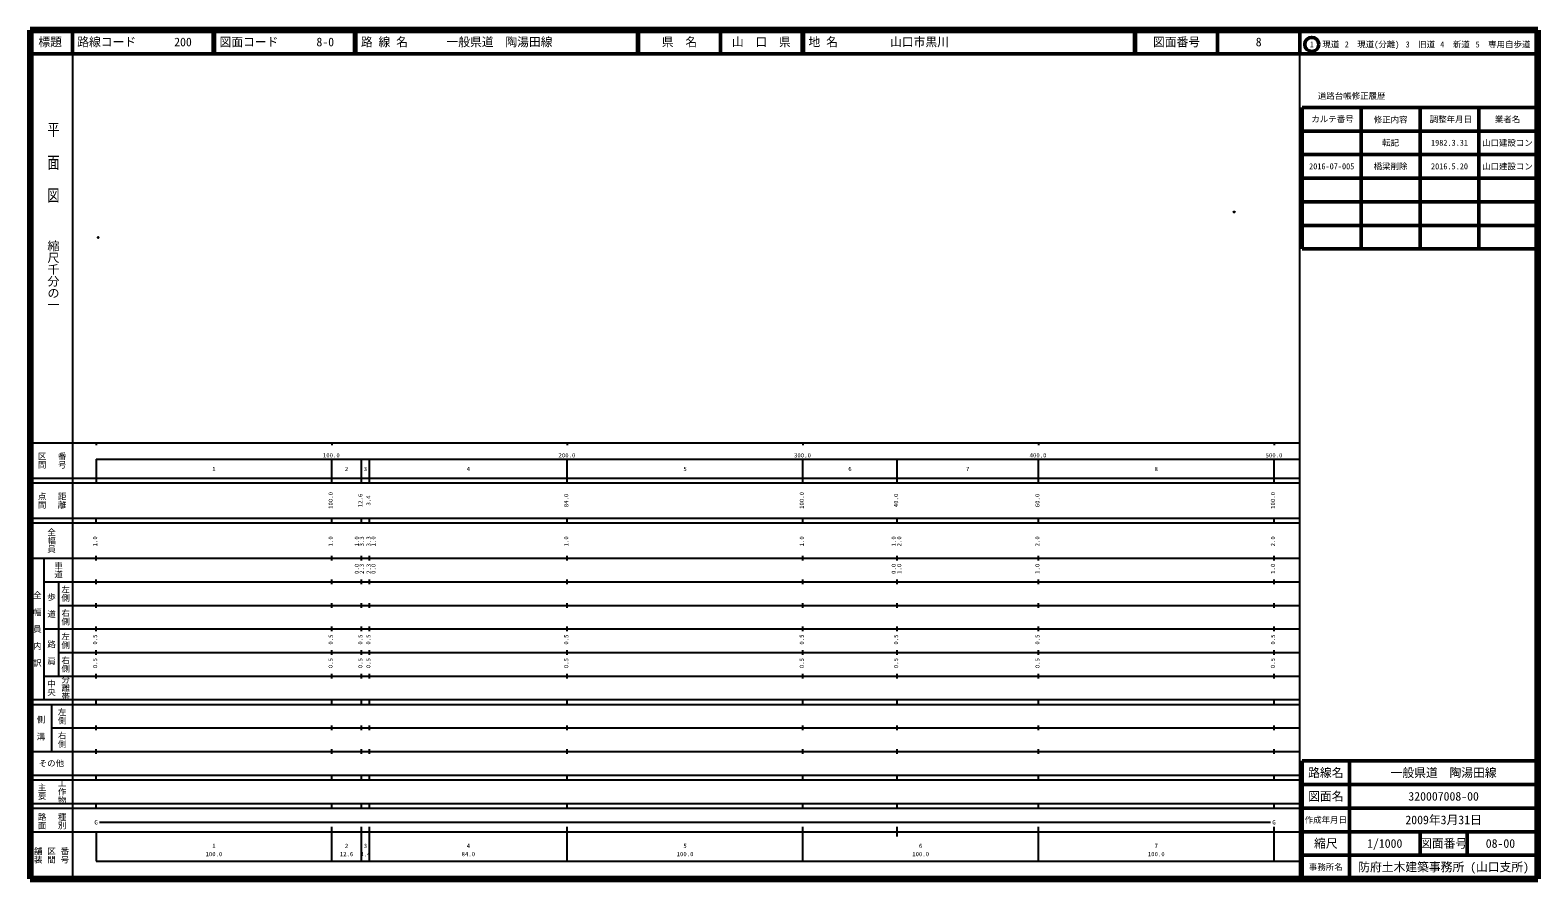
# Model space of a CAD drawing. Units: millimetres on the paper. Extents: x 40 to 680, y 20 to 380.
import ezdxf
from ezdxf.enums import TextEntityAlignment as Align

# ---------------------------------------------------------------- set-up
doc = ezdxf.new("R2010")
doc.units = ezdxf.units.MM
doc.header["$PDMODE"] = 32
doc.header["$PDSIZE"] = 0.5
doc.layers.add('M-OTRS', color=6, linetype='Continuous')
doc.layers.add('M-TTL-TXT', color=7, linetype='Continuous')
for name, color, linetype, lineweight in [('M-TTL', 2, 'Continuous', 140), ('M-TTL-BAND', 7, 'Continuous', 25), ('M-TTL-FRAM', 2, 'Continuous', 50), ('M-TTL-LINE', 7, 'Continuous', 50)]:
    doc.layers.add(name, color=color, linetype=linetype, lineweight=lineweight)
doc.styles.add('@ＭＳ ゴシック', font='')
doc.styles.add('ＭＳ ゴシック', font='')
doc.styles.get('@ＭＳ ゴシック').set_extended_font_data('@MS Gothic')
doc.styles.get('ＭＳ ゴシック').set_extended_font_data('MS Gothic')

msp = doc.modelspace()

# ---------------------------------------------------------------- linework, layer by layer
at = {"layer": 'M-OTRS'}
for p in [(551.064, 302.854), (68.879, 292.08)]:
    msp.add_point(p, dxfattribs=at)
at = {"layer": 'M-TTL'}
for p, q in [((40, 380), (40, 20)), ((680, 380), (40, 380)), ((680, 20), (680, 380)), ((40, 20), (680, 20))]:
    msp.add_line(p, q, dxfattribs=at)
at = {"layer": 'M-TTL-BAND'}
for p, q in [((58, 370), (58, 20)), ((579, 20), (579, 370)), ((40, 205), (579, 205)), ((68, 205), (68, 204)), ((168, 205), (168, 204)), ((268, 205), (268, 204)), ((368, 205), (368, 204)), ((468, 205), (468, 204)), ((568, 205), (568, 204)), ((68, 198), (579, 198)), ((68, 198), (68, 188)), ((168, 188), (168, 198)), ((180.6, 188), (180.6, 198)), ((184, 188), (184, 198)), ((268, 188), (268, 198)), ((368, 188), (368, 198)), ((408, 188), (408, 198)), ((468, 188), (468, 198)), ((568, 188), (568, 198)), ((40, 190), (579, 190)), ((40, 188), (579, 188)), ((40, 173), (579, 173)), ((68, 171), (68, 173)), ((168, 171), (168, 173)), ((180.6, 171), (180.6, 173)), ((184, 171), (184, 173)), ((268, 171), (268, 173)), ((368, 171), (368, 173)), ((408, 171), (408, 173)), ((468, 171), (468, 173)), ((568, 171), (568, 173)), ((40, 171), (579, 171)), ((40, 156), (579, 156)), ((46, 96), (46, 156)), ((68, 155), (68, 157)), ((168, 155), (168, 157)), ((180.6, 155), (180.6, 157)), ((184, 155), (184, 157)), ((268, 155), (268, 157)), ((368, 155), (368, 157)), ((408, 155), (408, 157)), ((468, 155), (468, 157)), ((568, 155), (568, 157)), ((46, 146), (579, 146)), ((52, 146), (52, 106)), ((68, 145), (68, 147)), ((168, 145), (168, 147)), ((180.6, 145), (180.6, 147)), ((184, 145), (184, 147)), ((268, 145), (268, 147)), ((368, 145), (368, 147)), ((408, 145), (408, 147)), ((468, 145), (468, 147)), ((568, 145), (568, 147)), ((52, 136), (579, 136)), ((68, 135), (68, 137)), ((168, 135), (168, 137)), ((180.6, 135), (180.6, 137)), ((184, 135), (184, 137)), ((268, 135), (268, 137)), ((368, 135), (368, 137)), ((408, 135), (408, 137)), ((468, 135), (468, 137)), ((568, 135), (568, 137)), ((46, 126), (579, 126)), ((68, 125), (68, 127)), ((168, 125), (168, 127)), ((180.6, 125), (180.6, 127)), ((184, 125), (184, 127)), ((268, 125), (268, 127)), ((368, 125), (368, 127)), ((408, 125), (408, 127)), ((468, 125), (468, 127)), ((568, 125), (568, 127)), ((52, 116), (579, 116)), ((68, 115), (68, 117)), ((168, 115), (168, 117)), ((180.6, 115), (180.6, 117)), ((184, 115), (184, 117)), ((268, 115), (268, 117)), ((368, 115), (368, 117)), ((408, 115), (408, 117)), ((468, 115), (468, 117)), ((568, 115), (568, 117)), ((46, 106), (579, 106)), ((68, 105), (68, 107)), ((168, 105), (168, 107)), ((180.6, 105), (180.6, 107)), ((184, 105), (184, 107)), ((268, 105), (268, 107)), ((368, 105), (368, 107)), ((408, 105), (408, 107)), ((468, 105), (468, 107)), ((568, 105), (568, 107)), ((40, 96), (579, 96)), ((68, 94), (68, 96)), ((168, 94), (168, 96)), ((180.6, 94), (180.6, 96)), ((184, 94), (184, 96)), ((268, 94), (268, 96)), ((368, 94), (368, 96)), ((408, 94), (408, 96)), ((468, 94), (468, 96)), ((568, 94), (568, 96)), ((40, 94), (579, 94)), ((49, 94), (49, 74)), ((49, 84), (579, 84)), ((68, 83), (68, 85)), ((168, 83), (168, 85)), ((180.6, 83), (180.6, 85)), ((184, 83), (184, 85)), ((268, 83), (268, 85)), ((368, 83), (368, 85)), ((408, 83), (408, 85)), ((468, 83), (468, 85)), ((568, 83), (568, 85)), ((40, 74), (579, 74)), ((68, 73), (68, 75)), ((168, 73), (168, 75)), ((180.6, 73), (180.6, 75)), ((184, 73), (184, 75)), ((268, 73), (268, 75)), ((368, 73), (368, 75)), ((408, 73), (408, 75)), ((468, 73), (468, 75)), ((568, 73), (568, 75)), ((40, 64), (579, 64)), ((68, 62), (68, 64)), ((168, 62), (168, 64)), ((180.6, 62), (180.6, 64)), ((184, 62), (184, 64)), ((268, 62), (268, 64)), ((368, 62), (368, 64)), ((408, 62), (408, 64)), ((468, 62), (468, 64)), ((568, 62), (568, 64)), ((40, 62), (579, 62)), ((40, 52), (579, 52)), ((68, 50), (68, 52)), ((168, 50), (168, 52)), ((180.6, 50), (180.6, 52)), ((184, 50), (184, 52)), ((268, 50), (268, 52)), ((368, 50), (368, 52)), ((408, 50), (408, 52)), ((468, 50), (468, 52)), ((568, 50), (568, 52)), ((40, 50), (579, 50)), ((40, 40), (579, 40)), ((68, 40), (68, 27.5)), ((69.5, 44), (566.5, 44)), ((168, 27.5), (168, 42)), ((180.6, 27.5), (180.6, 42)), ((184, 27.5), (184, 42)), ((268, 27.5), (268, 42)), ((368, 27.5), (368, 42)), ((408, 38), (408, 42)), ((468, 27.5), (468, 42)), ((568, 27.5), (568, 42)), ((68, 27.5), (579, 27.5))]:
    msp.add_line(p, q, dxfattribs=at)
at = {"layer": 'M-TTL-FRAM'}
for p, q in [((580, 347.197), (580, 287.197)), ((580, 347.197), (680, 347.197)), ((580, 287.197), (680, 287.197)), ((680, 70), (580, 70)), ((580, 70), (580, 20))]:
    msp.add_line(p, q, dxfattribs=at)
at = {"layer": 'M-TTL-LINE'}
for p, q in [((58, 380), (58, 370)), ((117.75, 380), (117.75, 370)), ((118.25, 380), (118.25, 370)), ((177.75, 380), (177.75, 370)), ((178.25, 380), (178.25, 370)), ((297.75, 380), (297.75, 370)), ((298.25, 380), (298.25, 370)), ((333, 380), (333, 370)), ((367.75, 380), (367.75, 370)), ((368.25, 380), (368.25, 370)), ((508.747, 380), (508.747, 370)), ((509.247, 380), (509.247, 370)), ((543.997, 380), (543.997, 370)), ((579, 380), (579, 370)), ((40, 370), (680, 370)), ((605, 347.197), (605, 287.197)), ((630, 347.197), (630, 287.197)), ((655, 347.197), (655, 287.197)), ((580, 337.197), (680, 337.197)), ((580, 327.197), (680, 327.197)), ((580, 317.197), (680, 317.197)), ((580, 307.197), (680, 307.197)), ((580, 297.197), (680, 297.197)), ((600, 70), (600, 20)), ((680, 60), (580, 60)), ((680, 50), (580, 50)), ((680, 40), (580, 40)), ((630, 40), (630, 30)), ((650, 40), (650, 30)), ((680, 30), (580, 30))]:
    msp.add_line(p, q, dxfattribs=at)
msp.add_circle((584.031, 373.958), 3, dxfattribs=at)

# ---------------------------------------------------------------- texts
at = {"layer": 'M-TTL-BAND', "style": '@ＭＳ ゴシック', "width": 1.4}
msp.add_text('平  面  図', height=3.666, rotation=270, dxfattribs=at).set_placement((49.777, 306.475), align=Align.MIDDLE_RIGHT)
at = {"layer": 'M-TTL-BAND', "style": '@ＭＳ ゴシック'}
msp.add_text('縮尺千分の一', height=3.666, rotation=270, dxfattribs=at).set_placement((49.777, 261.03), align=Align.MIDDLE_RIGHT)
for s, p in [('区間', (45, 197.5)), ('番号', (53.5, 197.5)), ('点間', (45, 180.5)), ('距離', (53.5, 180.5)), ('全幅員', (49, 163.5)), ('車道', (52, 151)), ('全\u3000幅\u3000員\u3000内\u3000訳', (43, 126)), ('歩\u3000道', (49, 136)), ('左側', (55, 141)), ('右側', (55, 131)), ('左側', (55, 121)), ('路\u3000肩', (49, 116)), ('右側', (55, 111)), ('中央', (49, 101)), ('分離帯', (55, 101)), ('左側', (53.5, 89)), ('側\u3000溝', (44.5, 84)), ('右側', (53.5, 79)), ('主要', (45, 57)), ('工作物', (53.5, 57)), ('路面', (45, 44.5)), ('種別', (53.5, 44.5)), ('舗装', (43.333, 30)), ('区間', (49, 30)), ('番号', (54.667, 30))]:
    msp.add_text(s, height=2.566, rotation=270, dxfattribs=at).set_placement(p, align=Align.MIDDLE_CENTER)
at = {"layer": 'M-TTL-BAND', "style": 'ＭＳ ゴシック'}
for s, p in [('100.0', (167.844, 198.195)), ('200.0', (267.844, 198.195)), ('300.0', (367.844, 198.195)), ('400.0', (467.844, 198.195)), ('500.0', (568, 198.195)), ('1', (118, 192.405)), ('2', (174.3, 192.405)), ('3', (182.3, 192.405)), ('4', (226, 192.405)), ('5', (318, 192.405)), ('6', (388, 192.405)), ('7', (438, 192.405)), ('8', (518, 192.405)), ('G', (68, 42.5)), ('G', (568, 42.5)), ('1', (118, 32.523)), ('2', (174.3, 32.523)), ('3', (182.3, 32.523)), ('4', (226, 32.523)), ('5', (318, 32.523)), ('6', (418, 32.523)), ('7', (518, 32.523)), ('100.0', (118, 29.033)), ('12.6', (174.3, 29.033)), ('3.4', (182.3, 29.033)), ('84.0', (226, 29.033)), ('100.0', (318, 29.033)), ('100.0', (418, 29.033)), ('100.0', (518, 29.033))]:
    msp.add_text(s, height=1.833, dxfattribs=at).set_placement(p, align=Align.BOTTOM_CENTER)
for s, p in [('100.0', (169, 180.5)), ('12.6', (181.6, 180.5)), ('3.4', (185, 180.5)), ('84.0', (269, 180.5)), ('100.0', (369, 180.5)), ('40.0', (409, 180.5)), ('60.0', (469, 180.5)), ('100.0', (569, 180.5)), ('1.0', (69, 163.174)), ('1.0', (169, 163.174)), ('1.0', (180.099, 163.174)), ('3.3', (182.219, 163.174)), ('3.3', (185.1, 163.174)), ('1.0', (187.172, 163.174)), ('1.0', (269, 163.174)), ('1.0', (369, 163.174)), ('1.0', (408, 163.174)), ('2.0', (410.37, 163.174)), ('2.0', (469, 163.174)), ('2.0', (569, 163.174)), ('0.0', (180.099, 151.5)), ('2.3', (182.205, 151.5)), ('2.3', (185.133, 151.5)), ('0.0', (187.172, 151.5)), ('0.0', (408, 151.5)), ('1.0', (410.37, 151.5)), ('1.0', (469, 151.5)), ('1.0', (569, 151.5)), ('0.5', (69, 121.5)), ('0.5', (169, 121.5)), ('0.5', (181.6, 121.5)), ('0.5', (185, 121.5)), ('0.5', (269, 121.5)), ('0.5', (369, 121.5)), ('0.5', (409, 121.5)), ('0.5', (469, 121.5)), ('0.5', (569, 121.5)), ('0.5', (69, 111.5)), ('0.5', (169, 111.5)), ('0.5', (181.6, 111.5)), ('0.5', (185, 111.5)), ('0.5', (269, 111.5)), ('0.5', (369, 111.5)), ('0.5', (409, 111.5)), ('0.5', (469, 111.5)), ('0.5', (569, 111.5))]:
    msp.add_text(s, height=1.833, rotation=90, dxfattribs=at).set_placement(p, align=Align.BOTTOM_CENTER)
msp.add_text('その他', height=2.566, dxfattribs=at).set_placement((49, 69), align=Align.MIDDLE_CENTER)
at = {"layer": 'M-TTL-TXT', "style": 'ＭＳ ゴシック'}
for s, height, p in [('標題', 3.666, (48.5, 375)), ('県\u3000名', 3.666, (315.625, 375)), ('山\u3000口\u3000県', 3.666, (350.375, 375)), ('図面番号', 3.666, (526.622, 375)), ('8', 3.666, (561.497, 375)), ('1\u3000現道', 2.566, (589.448, 373.958)), ('2\u3000現道(分離)', 2.566, (609.619, 373.958)), ('3\u3000旧道', 2.566, (630.121, 373.958)), ('4\u3000新道', 2.566, (644.824, 373.958)), ('5\u3000専用自歩道', 2.566, (665.228, 373.958)), ('道路台帳修正履歴', 2.566, (600.968, 352.113)), ('カルテ番号', 2.566, (592.839, 342.277)), ('修正内容', 2.566, (617.509, 342.023)), ('調整年月日', 2.566, (643.089, 342.197)), ('業者名', 2.566, (667.134, 342.197)), ('転記', 2.566, (617.5, 332.245)), ('1982.3.31', 2.566, (642.5, 332.245)), ('山口建設コン', 2.566, (667.077, 332.189)), ('2016-07-005', 2.566, (592.5, 322.245)), ('橋梁削除', 2.566, (617.5, 322.245)), ('2016.5.20', 2.566, (642.5, 322.245)), ('山口建設コン', 2.566, (667.077, 322.189)), ('路線名', 3.666, (590, 65)), ('路線名', 3.666, (590, 65)), ('一般県道\u3000陶湯田線', 3.666, (640, 65)), ('図面名', 3.666, (590, 55)), ('図面名', 3.666, (590, 55)), ('320007008-00', 3.666, (640, 55)), ('作成年月日', 2.566, (590, 45)), ('作成年月日', 2.566, (590, 45)), ('2009年3月31日', 3.666, (640, 45)), ('縮尺', 3.666, (590, 35)), ('縮尺', 3.666, (590, 35)), ('1/1000', 3.666, (615, 35)), ('図面番号', 3.666, (640, 35)), ('図面番号', 3.666, (640, 35)), ('08-00', 3.666, (664.125, 35)), ('事務所名', 2.566, (590, 25)), ('事務所名', 2.566, (590, 25)), ('防府土木建築事務所 (山口支所)', 3.666, (640, 25))]:
    msp.add_text(s, height=height, dxfattribs=at).set_placement(p, align=Align.MIDDLE_CENTER)
for s, p in [('路線コード', (60, 375)), ('200', (101.142, 375)), ('図面コード', (120.38, 375)), ('8-0', (161.521, 375)), ('路 線 名', (180.38, 375)), ('一般県道\u3000陶湯田線', (216.734, 375)), ('地 名', (370.38, 375)), ('山口市黒川', (405.024, 375))]:
    msp.add_text(s, height=3.666, dxfattribs=at).set_placement(p, align=Align.MIDDLE_LEFT)

doc.saveas('drawing.dxf')
